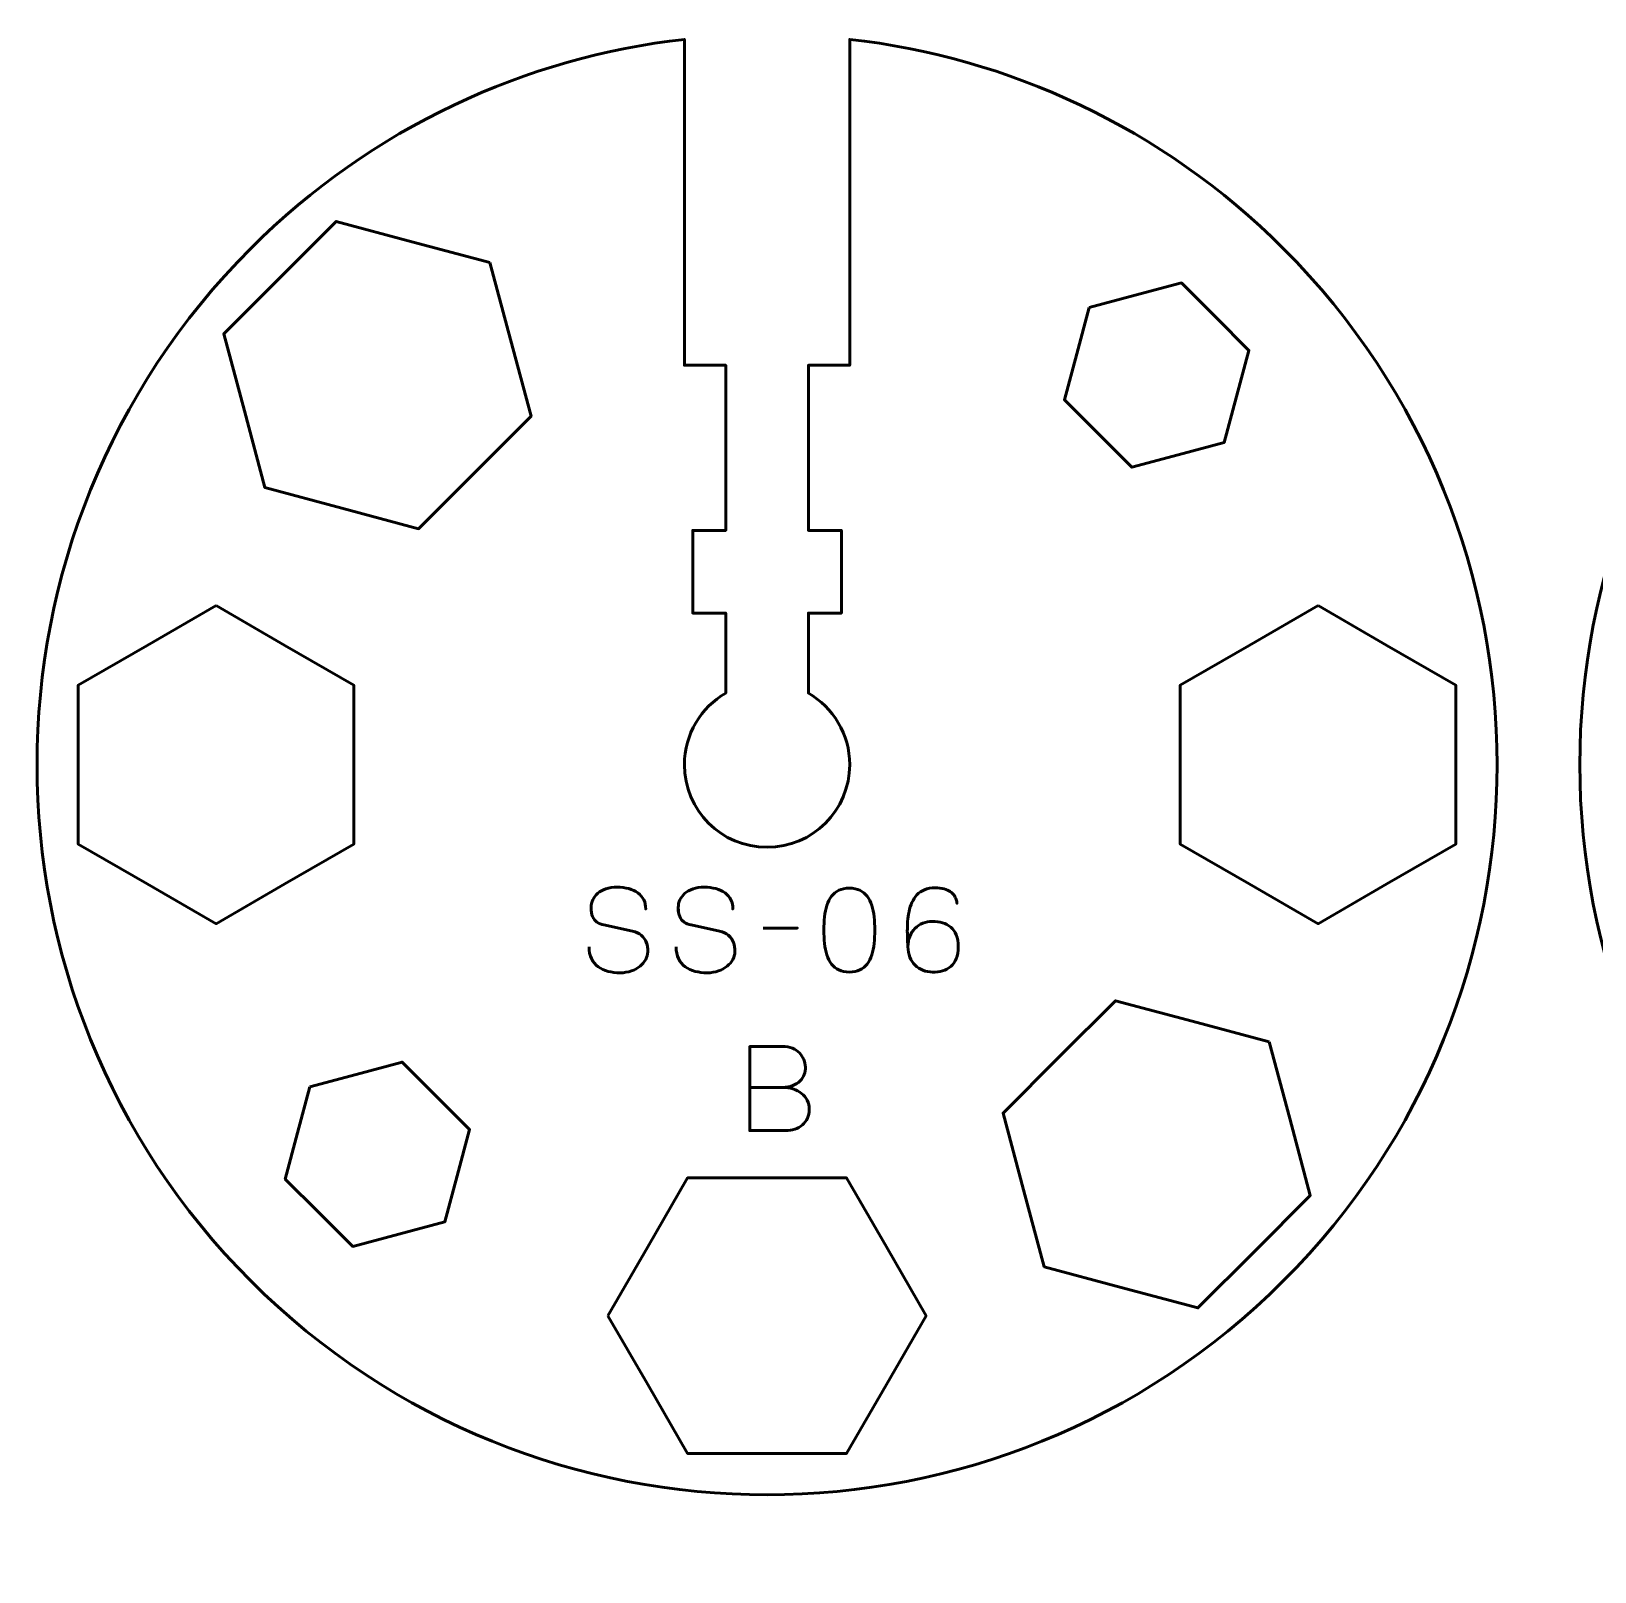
# Model space of a CAD drawing. Header units: centimetres. Extents: x -21 to 0, y -29.7 to 0.
# Drawn here: x -11.47 to -5.8, y -22.98 to -17.39 of the extents above; entities that cross this region are included whole.
import ezdxf

# ---------------------------------------------------------------- set-up
doc = ezdxf.new("R2010")
doc.units = ezdxf.units.CM
doc.header["$MEASUREMENT"] = 0
doc.layers.add('Layer 1', color=7, linetype='Continuous')

msp = doc.modelspace()

# ---------------------------------------------------------------- linework, layer by layer
at = {"layer": 'Layer 1', "color": 1, "lineweight": 53}
msp.add_open_spline([(-21.00003, -29.19995), (-21.00003, -29.19995), (-21.00003, -2.29992), (-21.00003, -2.29992), (-21.00003, -2.29992), (-21.00003, -2.21709), (-20.93286, -2.14992), (-20.85003, -2.14992), (-20.85003, -2.14992), (-20.7672, -2.14992), (-20.70003, -2.08275), (-20.70003, -1.99992), (-20.70003, -1.99992), (-20.70003, -1.91709), (-20.7672, -1.84992), (-20.85003, -1.84992), (-20.85003, -1.84992), (-20.93286, -1.84992), (-21.00003, -1.78275), (-21.00003, -1.69992), (-21.00003, -1.69992), (-21.00003, -1.61709), (-20.93286, -1.54992), (-20.85003, -1.54992), (-20.85003, -1.54992), (-20.7672, -1.54992), (-20.70003, -1.48275), (-20.70003, -1.39992), (-20.70003, -1.39992), (-20.70003, -1.31709), (-20.7672, -1.24992), (-20.85003, -1.24992), (-20.85003, -1.24992), (-20.93286, -1.24992), (-21.00003, -1.18275), (-21.00003, -1.09992), (-21.00003, -1.09992), (-21.00003, -1.09992), (-21.00003, -0.49992), (-21.00003, -0.49992), (-21.00003, -0.49992), (-21.00003, -0.22295), (-20.77694, 0.00004), (-20.49994, 0.00004), (-20.49994, 0.00004), (-20.49994, 0.00004), (-0.50008, 0.00004), (-0.50008, 0.00004), (-0.50008, 0.00004), (-0.22294, 0.00004), (0.00002, -0.22295), (0.00002, -0.49992), (0.00002, -0.49992), (0.00002, -0.49992), (0.00002, -29.19995), (0.00002, -29.19995), (0.00002, -29.19995), (0.00002, -29.47695), (-0.22294, -29.70004), (-0.50008, -29.70004), (-0.50008, -29.70004), (-0.50008, -29.70004), (-20.49994, -29.70004), (-20.49994, -29.70004), (-20.49994, -29.70004), (-20.77694, -29.70004), (-21.00003, -29.47695), (-21.00003, -29.19995)], degree=3, knots=[0, 0, 0, 0, 0.0588235, 0.0588235, 0.0588235, 0.0588235, 0.1176471, 0.1176471, 0.1176471, 0.1176471, 0.1764706, 0.1764706, 0.1764706, 0.1764706, 0.2352941, 0.2352941, 0.2352941, 0.2352941, 0.2941176, 0.2941176, 0.2941176, 0.2941176, 0.3529412, 0.3529412, 0.3529412, 0.3529412, 0.4117647, 0.4117647, 0.4117647, 0.4117647, 0.4705882, 0.4705882, 0.4705882, 0.4705882, 0.5294118, 0.5294118, 0.5294118, 0.5294118, 0.5882353, 0.5882353, 0.5882353, 0.5882353, 0.6470588, 0.6470588, 0.6470588, 0.6470588, 0.7058824, 0.7058824, 0.7058824, 0.7058824, 0.7647059, 0.7647059, 0.7647059, 0.7647059, 0.8235294, 0.8235294, 0.8235294, 0.8235294, 0.8823529, 0.8823529, 0.8823529, 0.8823529, 0.9411765, 0.9411765, 0.9411765, 0.9411765, 1, 1, 1, 1], dxfattribs=at)
at = {"layer": 'Layer 1', "color": 3, "lineweight": 53}
for points in [[(-10.6738, -18.17608), (-10.23287, -17.73515), (-9.67507, -17.48229), (-9.1, -17.41718), (-9.1, -17.41718), (-9.1, -17.41718), (-9.1, -18.59992), (-9.1, -18.59992), (-9.1, -18.59992), (-9.1, -18.59992), (-8.94999, -18.59992), (-8.94999, -18.59992), (-8.94999, -18.59992), (-8.94999, -18.59992), (-8.94999, -19.19986), (-8.94999, -19.19986), (-8.94999, -19.19986), (-8.94999, -19.19986), (-9.07, -19.19986), (-9.07, -19.19986), (-9.07, -19.19986), (-9.07, -19.19986), (-9.07, -19.49986), (-9.07, -19.49986), (-9.07, -19.49986), (-9.07, -19.49986), (-8.94999, -19.49986), (-8.94999, -19.49986), (-8.94999, -19.49986), (-8.94999, -19.49986), (-8.94999, -19.79001), (-8.94999, -19.79001), (-8.94999, -19.79001), (-9.03965, -19.84189), (-9.09999, -19.93884), (-9.09999, -20.04986), (-9.09999, -20.04986), (-9.09999, -20.21552), (-8.96565, -20.34986), (-8.79999, -20.34986), (-8.79999, -20.34986), (-8.63433, -20.34986), (-8.49999, -20.21552), (-8.49999, -20.04986), (-8.49999, -20.04986), (-8.49999, -19.93884), (-8.56033, -19.84189), (-8.64999, -19.79001), (-8.64999, -19.79001), (-8.64999, -19.79001), (-8.64999, -19.49986), (-8.64999, -19.49986), (-8.64999, -19.49986), (-8.64999, -19.49986), (-8.53, -19.49986), (-8.53, -19.49986), (-8.53, -19.49986), (-8.53, -19.49986), (-8.53, -19.19986), (-8.53, -19.19986), (-8.53, -19.19986), (-8.53, -19.19986), (-8.64999, -19.19986), (-8.64999, -19.19986), (-8.64999, -19.19986), (-8.64999, -19.19986), (-8.64999, -18.59992), (-8.64999, -18.59992), (-8.64999, -18.59992), (-8.64999, -18.59992), (-8.5, -18.59992), (-8.5, -18.59992), (-8.5, -18.59992), (-8.5, -18.59992), (-8.5, -17.41716), (-8.5, -17.41716), (-8.5, -17.41716), (-7.92492, -17.48224), (-7.3671, -17.73515), (-6.92614, -18.17611), (-6.92614, -18.17611), (-5.89144, -19.21081), (-5.89144, -20.88905), (-6.92614, -21.92375), (-6.92614, -21.92375), (-7.96087, -22.95848), (-9.6391, -22.95848), (-10.6738, -21.92378), (-10.6738, -21.92378), (-11.70853, -20.88905), (-11.70853, -19.21081), (-10.6738, -18.17608)], [(-5.0738, -18.17608), (-4.63287, -17.73515), (-4.07507, -17.48229), (-3.5, -17.41718), (-3.5, -17.41718), (-3.5, -17.41718), (-3.5, -18.59992), (-3.5, -18.59992), (-3.5, -18.59992), (-3.5, -18.59992), (-3.34999, -18.59992), (-3.34999, -18.59992), (-3.34999, -18.59992), (-3.34999, -18.59992), (-3.34999, -19.19986), (-3.34999, -19.19986), (-3.34999, -19.19986), (-3.34999, -19.19986), (-3.47, -19.19986), (-3.47, -19.19986), (-3.47, -19.19986), (-3.47, -19.19986), (-3.47, -19.49986), (-3.47, -19.49986), (-3.47, -19.49986), (-3.47, -19.49986), (-3.34999, -19.49986), (-3.34999, -19.49986), (-3.34999, -19.49986), (-3.34999, -19.49986), (-3.34999, -19.79001), (-3.34999, -19.79001), (-3.34999, -19.79001), (-3.43965, -19.84189), (-3.49999, -19.93884), (-3.49999, -20.04986), (-3.49999, -20.04986), (-3.49999, -20.21552), (-3.36565, -20.34986), (-3.19999, -20.34986), (-3.19999, -20.34986), (-3.03433, -20.34986), (-2.89999, -20.21552), (-2.89999, -20.04986), (-2.89999, -20.04986), (-2.89999, -19.93884), (-2.96033, -19.84189), (-3.04999, -19.79001), (-3.04999, -19.79001), (-3.04999, -19.79001), (-3.04999, -19.49986), (-3.04999, -19.49986), (-3.04999, -19.49986), (-3.04999, -19.49986), (-2.93, -19.49986), (-2.93, -19.49986), (-2.93, -19.49986), (-2.93, -19.49986), (-2.93, -19.19986), (-2.93, -19.19986), (-2.93, -19.19986), (-2.93, -19.19986), (-3.04999, -19.19986), (-3.04999, -19.19986), (-3.04999, -19.19986), (-3.04999, -19.19986), (-3.04999, -18.59992), (-3.04999, -18.59992), (-3.04999, -18.59992), (-3.04999, -18.59992), (-2.9, -18.59992), (-2.9, -18.59992), (-2.9, -18.59992), (-2.9, -18.59992), (-2.9, -17.41716), (-2.9, -17.41716), (-2.9, -17.41716), (-2.32492, -17.48224), (-1.7671, -17.73515), (-1.32614, -18.17611), (-1.32614, -18.17611), (-0.29144, -19.21081), (-0.29144, -20.88905), (-1.32614, -21.92375), (-1.32614, -21.92375), (-2.36087, -22.95848), (-4.0391, -22.95848), (-5.0738, -21.92378), (-5.0738, -21.92378), (-6.10853, -20.88905), (-6.10853, -19.21081), (-5.0738, -18.17608)]]:
    msp.add_open_spline(points, degree=3, knots=[0, 0, 0, 0, 0.0434783, 0.0434783, 0.0434783, 0.0434783, 0.0869565, 0.0869565, 0.0869565, 0.0869565, 0.1304348, 0.1304348, 0.1304348, 0.1304348, 0.173913, 0.173913, 0.173913, 0.173913, 0.2173913, 0.2173913, 0.2173913, 0.2173913, 0.2608696, 0.2608696, 0.2608696, 0.2608696, 0.3043478, 0.3043478, 0.3043478, 0.3043478, 0.3478261, 0.3478261, 0.3478261, 0.3478261, 0.3913043, 0.3913043, 0.3913043, 0.3913043, 0.4347826, 0.4347826, 0.4347826, 0.4347826, 0.4782609, 0.4782609, 0.4782609, 0.4782609, 0.5217391, 0.5217391, 0.5217391, 0.5217391, 0.5652174, 0.5652174, 0.5652174, 0.5652174, 0.6086957, 0.6086957, 0.6086957, 0.6086957, 0.6521739, 0.6521739, 0.6521739, 0.6521739, 0.6956522, 0.6956522, 0.6956522, 0.6956522, 0.7391304, 0.7391304, 0.7391304, 0.7391304, 0.7826087, 0.7826087, 0.7826087, 0.7826087, 0.826087, 0.826087, 0.826087, 0.826087, 0.8695652, 0.8695652, 0.8695652, 0.8695652, 0.9130435, 0.9130435, 0.9130435, 0.9130435, 0.9565217, 0.9565217, 0.9565217, 0.9565217, 1, 1, 1, 1], dxfattribs=at)
at = {"layer": 'Layer 1', "lineweight": 53}
for points in [[(-9.80596, -18.22746), (-9.80596, -18.22746), (-9.73125, -18.5063), (-9.73125, -18.5063), (-9.73125, -18.5063), (-9.73125, -18.5063), (-9.65653, -18.78514), (-9.65653, -18.78514), (-9.65653, -18.78514), (-9.65653, -18.78514), (-9.86066, -18.98926), (-9.86066, -18.98926), (-9.86066, -18.98926), (-9.86066, -18.98926), (-10.06478, -19.19339), (-10.06478, -19.19339), (-10.06478, -19.19339), (-10.06478, -19.19339), (-10.34362, -19.11867), (-10.34362, -19.11867), (-10.34362, -19.11867), (-10.34362, -19.11867), (-10.62246, -19.04396), (-10.62246, -19.04396), (-10.62246, -19.04396), (-10.62246, -19.04396), (-10.69717, -18.76512), (-10.69717, -18.76512), (-10.69717, -18.76512), (-10.69717, -18.76512), (-10.77189, -18.48628), (-10.77189, -18.48628), (-10.77189, -18.48628), (-10.77189, -18.48628), (-10.56776, -18.28216), (-10.56776, -18.28216), (-10.56776, -18.28216), (-10.56776, -18.28216), (-10.36364, -18.07803), (-10.36364, -18.07803), (-10.36364, -18.07803), (-10.36364, -18.07803), (-10.0848, -18.15275), (-10.0848, -18.15275), (-10.0848, -18.15275), (-10.0848, -18.15275), (-9.80596, -18.22746), (-9.80596, -18.22746)], [(-7.63073, -18.39077), (-7.63073, -18.39077), (-7.46343, -18.34594), (-7.46343, -18.34594), (-7.46343, -18.34594), (-7.46343, -18.34594), (-7.29613, -18.30111), (-7.29613, -18.30111), (-7.29613, -18.30111), (-7.29613, -18.30111), (-7.17365, -18.42358), (-7.17365, -18.42358), (-7.17365, -18.42358), (-7.17365, -18.42358), (-7.05118, -18.54606), (-7.05118, -18.54606), (-7.05118, -18.54606), (-7.05118, -18.54606), (-7.09601, -18.71336), (-7.09601, -18.71336), (-7.09601, -18.71336), (-7.09601, -18.71336), (-7.14084, -18.88066), (-7.14084, -18.88066), (-7.14084, -18.88066), (-7.14084, -18.88066), (-7.30814, -18.92549), (-7.30814, -18.92549), (-7.30814, -18.92549), (-7.30814, -18.92549), (-7.47544, -18.97032), (-7.47544, -18.97032), (-7.47544, -18.97032), (-7.47544, -18.97032), (-7.59792, -18.84785), (-7.59792, -18.84785), (-7.59792, -18.84785), (-7.59792, -18.84785), (-7.72039, -18.72537), (-7.72039, -18.72537), (-7.72039, -18.72537), (-7.72039, -18.72537), (-7.67556, -18.55807), (-7.67556, -18.55807), (-7.67556, -18.55807), (-7.67556, -18.55807), (-7.63073, -18.39077), (-7.63073, -18.39077)], [(-10.8, -19.47257), (-10.8, -19.47257), (-10.55, -19.61691), (-10.55, -19.61691), (-10.55, -19.61691), (-10.55, -19.61691), (-10.3, -19.76125), (-10.3, -19.76125), (-10.3, -19.76125), (-10.3, -19.76125), (-10.3, -20.04992), (-10.3, -20.04992), (-10.3, -20.04992), (-10.3, -20.04992), (-10.3, -20.3386), (-10.3, -20.3386), (-10.3, -20.3386), (-10.3, -20.3386), (-10.55, -20.48294), (-10.55, -20.48294), (-10.55, -20.48294), (-10.55, -20.48294), (-10.8, -20.62727), (-10.8, -20.62727), (-10.8, -20.62727), (-10.8, -20.62727), (-11.04999, -20.48294), (-11.04999, -20.48294), (-11.04999, -20.48294), (-11.04999, -20.48294), (-11.3, -20.3386), (-11.3, -20.3386), (-11.3, -20.3386), (-11.3, -20.3386), (-11.3, -20.04992), (-11.3, -20.04992), (-11.3, -20.04992), (-11.3, -20.04992), (-11.3, -19.76125), (-11.3, -19.76125), (-11.3, -19.76125), (-11.3, -19.76125), (-11.04999, -19.61691), (-11.04999, -19.61691), (-11.04999, -19.61691), (-11.04999, -19.61691), (-10.8, -19.47257), (-10.8, -19.47257)], [(-6.8, -19.47257), (-6.8, -19.47257), (-6.55, -19.61691), (-6.55, -19.61691), (-6.55, -19.61691), (-6.55, -19.61691), (-6.3, -19.76125), (-6.3, -19.76125), (-6.3, -19.76125), (-6.3, -19.76125), (-6.3, -20.04992), (-6.3, -20.04992), (-6.3, -20.04992), (-6.3, -20.04992), (-6.3, -20.3386), (-6.3, -20.3386), (-6.3, -20.3386), (-6.3, -20.3386), (-6.55, -20.48294), (-6.55, -20.48294), (-6.55, -20.48294), (-6.55, -20.48294), (-6.8, -20.62727), (-6.8, -20.62727), (-6.8, -20.62727), (-6.8, -20.62727), (-7.04999, -20.48294), (-7.04999, -20.48294), (-7.04999, -20.48294), (-7.04999, -20.48294), (-7.3, -20.3386), (-7.3, -20.3386), (-7.3, -20.3386), (-7.3, -20.3386), (-7.3, -20.04992), (-7.3, -20.04992), (-7.3, -20.04992), (-7.3, -20.04992), (-7.3, -19.76125), (-7.3, -19.76125), (-7.3, -19.76125), (-7.3, -19.76125), (-7.04999, -19.61691), (-7.04999, -19.61691), (-7.04999, -19.61691), (-7.04999, -19.61691), (-6.8, -19.47257), (-6.8, -19.47257)], [(-6.97753, -21.05589), (-6.97753, -21.05589), (-6.90282, -21.33473), (-6.90282, -21.33473), (-6.90282, -21.33473), (-6.90282, -21.33473), (-6.8281, -21.61357), (-6.8281, -21.61357), (-6.8281, -21.61357), (-6.8281, -21.61357), (-7.03223, -21.81769), (-7.03223, -21.81769), (-7.03223, -21.81769), (-7.03223, -21.81769), (-7.23635, -22.02182), (-7.23635, -22.02182), (-7.23635, -22.02182), (-7.23635, -22.02182), (-7.51519, -21.9471), (-7.51519, -21.9471), (-7.51519, -21.9471), (-7.51519, -21.9471), (-7.79403, -21.87239), (-7.79403, -21.87239), (-7.79403, -21.87239), (-7.79403, -21.87239), (-7.86874, -21.59355), (-7.86874, -21.59355), (-7.86874, -21.59355), (-7.86874, -21.59355), (-7.94346, -21.31471), (-7.94346, -21.31471), (-7.94346, -21.31471), (-7.94346, -21.31471), (-7.73934, -21.11058), (-7.73934, -21.11058), (-7.73934, -21.11058), (-7.73934, -21.11058), (-7.53521, -20.90646), (-7.53521, -20.90646), (-7.53521, -20.90646), (-7.53521, -20.90646), (-7.25637, -20.98118), (-7.25637, -20.98118), (-7.25637, -20.98118), (-7.25637, -20.98118), (-6.97753, -21.05589), (-6.97753, -21.05589)], [(-10.45915, -21.21918), (-10.45915, -21.21918), (-10.29185, -21.17435), (-10.29185, -21.17435), (-10.29185, -21.17435), (-10.29185, -21.17435), (-10.12455, -21.12952), (-10.12455, -21.12952), (-10.12455, -21.12952), (-10.12455, -21.12952), (-10.00207, -21.25199), (-10.00207, -21.25199), (-10.00207, -21.25199), (-10.00207, -21.25199), (-9.8796, -21.37447), (-9.8796, -21.37447), (-9.8796, -21.37447), (-9.8796, -21.37447), (-9.92443, -21.54177), (-9.92443, -21.54177), (-9.92443, -21.54177), (-9.92443, -21.54177), (-9.96926, -21.70907), (-9.96926, -21.70907), (-9.96926, -21.70907), (-9.96926, -21.70907), (-10.13656, -21.7539), (-10.13656, -21.7539), (-10.13656, -21.7539), (-10.13656, -21.7539), (-10.30386, -21.79873), (-10.30386, -21.79873), (-10.30386, -21.79873), (-10.30386, -21.79873), (-10.42634, -21.67626), (-10.42634, -21.67626), (-10.42634, -21.67626), (-10.42634, -21.67626), (-10.54881, -21.55378), (-10.54881, -21.55378), (-10.54881, -21.55378), (-10.54881, -21.55378), (-10.50398, -21.38648), (-10.50398, -21.38648), (-10.50398, -21.38648), (-10.50398, -21.38648), (-10.45915, -21.21918), (-10.45915, -21.21918)], [(-9.37735, -22.04992), (-9.37735, -22.04992), (-9.23301, -21.79993), (-9.23301, -21.79993), (-9.23301, -21.79993), (-9.23301, -21.79993), (-9.08867, -21.54992), (-9.08867, -21.54992), (-9.08867, -21.54992), (-9.08867, -21.54992), (-8.8, -21.54992), (-8.8, -21.54992), (-8.8, -21.54992), (-8.8, -21.54992), (-8.51132, -21.54992), (-8.51132, -21.54992), (-8.51132, -21.54992), (-8.51132, -21.54992), (-8.36698, -21.79993), (-8.36698, -21.79993), (-8.36698, -21.79993), (-8.36698, -21.79993), (-8.22265, -22.04992), (-8.22265, -22.04992), (-8.22265, -22.04992), (-8.22265, -22.04992), (-8.36698, -22.29992), (-8.36698, -22.29992), (-8.36698, -22.29992), (-8.36698, -22.29992), (-8.51132, -22.54992), (-8.51132, -22.54992), (-8.51132, -22.54992), (-8.51132, -22.54992), (-8.8, -22.54992), (-8.8, -22.54992), (-8.8, -22.54992), (-8.8, -22.54992), (-9.08867, -22.54992), (-9.08867, -22.54992), (-9.08867, -22.54992), (-9.08867, -22.54992), (-9.23301, -22.29992), (-9.23301, -22.29992), (-9.23301, -22.29992), (-9.23301, -22.29992), (-9.37735, -22.04992), (-9.37735, -22.04992)]]:
    msp.add_open_spline(points, degree=3, knots=[0, 0, 0, 0, 0.0833333, 0.0833333, 0.0833333, 0.0833333, 0.1666667, 0.1666667, 0.1666667, 0.1666667, 0.25, 0.25, 0.25, 0.25, 0.3333333, 0.3333333, 0.3333333, 0.3333333, 0.4166667, 0.4166667, 0.4166667, 0.4166667, 0.5, 0.5, 0.5, 0.5, 0.5833333, 0.5833333, 0.5833333, 0.5833333, 0.6666667, 0.6666667, 0.6666667, 0.6666667, 0.75, 0.75, 0.75, 0.75, 0.8333333, 0.8333333, 0.8333333, 0.8333333, 0.9166667, 0.9166667, 0.9166667, 0.9166667, 1, 1, 1, 1], dxfattribs=at)
at = {"layer": 'Layer 1', "color": 5, "lineweight": 53}
for points, knots in [([(-9.44624, -20.71048), (-9.4461, -20.72735), (-9.44314, -20.74181), (-9.43721, -20.75388), (-9.43721, -20.75388), (-9.43135, -20.76587), (-9.42317, -20.77568), (-9.41287, -20.7833), (-9.41287, -20.7833), (-9.4025, -20.79085), (-9.39057, -20.79642), (-9.3771, -20.80002), (-9.3771, -20.80002), (-9.36369, -20.80355), (-9.3493, -20.80531), (-9.33406, -20.80531), (-9.33406, -20.80531), (-9.31868, -20.80524), (-9.30485, -20.80298), (-9.2925, -20.79868), (-9.2925, -20.79868), (-9.28022, -20.79437), (-9.26971, -20.78859), (-9.26089, -20.78132), (-9.26089, -20.78132), (-9.25214, -20.77405), (-9.24537, -20.76594), (-9.24057, -20.75691), (-9.24057, -20.75691), (-9.23577, -20.74788), (-9.23323, -20.73864), (-9.23288, -20.72911), (-9.23288, -20.72911), (-9.23246, -20.71662), (-9.23429, -20.70519), (-9.23831, -20.69489), (-9.23831, -20.69489), (-9.24234, -20.68459), (-9.24855, -20.67598), (-9.25694, -20.66893), (-9.25694, -20.66893), (-9.26527, -20.66187), (-9.27578, -20.65693), (-9.28834, -20.65418), (-9.28834, -20.65418), (-9.28834, -20.65418), (-9.39205, -20.63174), (-9.39205, -20.63174), (-9.39205, -20.63174), (-9.40179, -20.6297), (-9.41019, -20.62624), (-9.4171, -20.62144), (-9.4171, -20.62144), (-9.42402, -20.61658), (-9.42938, -20.60987), (-9.43305, -20.60126), (-9.43305, -20.60126), (-9.43672, -20.59273), (-9.43862, -20.58186), (-9.43862, -20.56867), (-9.43862, -20.56867), (-9.43862, -20.55865), (-9.43657, -20.5492), (-9.43241, -20.54031), (-9.43241, -20.54031), (-9.42832, -20.53142), (-9.42225, -20.52358), (-9.41428, -20.51667), (-9.41428, -20.51667), (-9.40631, -20.50983), (-9.39643, -20.50446), (-9.38472, -20.50058), (-9.38472, -20.50058), (-9.37293, -20.49663), (-9.35946, -20.49466), (-9.34422, -20.49459), (-9.34422, -20.49459), (-9.32891, -20.49459), (-9.31487, -20.49635), (-9.30203, -20.49988), (-9.30203, -20.49988), (-9.28926, -20.50341), (-9.27818, -20.50849), (-9.26887, -20.51526), (-9.26887, -20.51526), (-9.25955, -20.52203), (-9.25236, -20.53036), (-9.24742, -20.54009), (-9.24742, -20.54009), (-9.24248, -20.5499), (-9.24015, -20.56112), (-9.2405, -20.57375), (-9.2405, -20.57375), (-9.24015, -20.56112), (-9.24248, -20.5499), (-9.24742, -20.54009), (-9.24742, -20.54009), (-9.25236, -20.53036), (-9.25955, -20.52203), (-9.26887, -20.51526), (-9.26887, -20.51526), (-9.27818, -20.50849), (-9.28926, -20.50341), (-9.30203, -20.49988), (-9.30203, -20.49988), (-9.31487, -20.49635), (-9.32891, -20.49459), (-9.34422, -20.49459), (-9.34422, -20.49459), (-9.35946, -20.49466), (-9.37293, -20.49663), (-9.38472, -20.50058), (-9.38472, -20.50058), (-9.39643, -20.50446), (-9.40631, -20.50983), (-9.41428, -20.51667), (-9.41428, -20.51667), (-9.42225, -20.52358), (-9.42832, -20.53142), (-9.43241, -20.54031), (-9.43241, -20.54031), (-9.43657, -20.5492), (-9.43862, -20.55865), (-9.43862, -20.56867), (-9.43862, -20.56867), (-9.43862, -20.58186), (-9.43679, -20.59273), (-9.43326, -20.60119), (-9.43326, -20.60119), (-9.42966, -20.60973), (-9.42437, -20.61636), (-9.41745, -20.62123), (-9.41745, -20.62123), (-9.41054, -20.62603), (-9.40207, -20.62956), (-9.39205, -20.63174), (-9.39205, -20.63174), (-9.39205, -20.63174), (-9.28834, -20.65418), (-9.28834, -20.65418), (-9.28834, -20.65418), (-9.2755, -20.65693), (-9.26491, -20.66187), (-9.25659, -20.66893), (-9.25659, -20.66893), (-9.24819, -20.67598), (-9.24205, -20.68459), (-9.2381, -20.69489), (-9.2381, -20.69489), (-9.23422, -20.70519), (-9.23246, -20.71662), (-9.23288, -20.72911), (-9.23288, -20.72911), (-9.23323, -20.73864), (-9.23577, -20.74788), (-9.24057, -20.75691), (-9.24057, -20.75691), (-9.24537, -20.76594), (-9.25214, -20.77405), (-9.26089, -20.78132), (-9.26089, -20.78132), (-9.26971, -20.78859), (-9.28022, -20.79437), (-9.2925, -20.79868), (-9.2925, -20.79868), (-9.30485, -20.80298), (-9.31868, -20.80524), (-9.33406, -20.80531), (-9.33406, -20.80531), (-9.3493, -20.80531), (-9.36369, -20.80355), (-9.3771, -20.80002), (-9.3771, -20.80002), (-9.39057, -20.79642), (-9.4025, -20.79085), (-9.41287, -20.7833), (-9.41287, -20.7833), (-9.42317, -20.77568), (-9.43135, -20.76587), (-9.43721, -20.75388), (-9.43721, -20.75388), (-9.44314, -20.74181), (-9.4461, -20.72735), (-9.44624, -20.71048)], [0, 0, 0, 0, 0.0217391, 0.0217391, 0.0217391, 0.0217391, 0.0434783, 0.0434783, 0.0434783, 0.0434783, 0.0652174, 0.0652174, 0.0652174, 0.0652174, 0.0869565, 0.0869565, 0.0869565, 0.0869565, 0.1086957, 0.1086957, 0.1086957, 0.1086957, 0.1304348, 0.1304348, 0.1304348, 0.1304348, 0.1521739, 0.1521739, 0.1521739, 0.1521739, 0.173913, 0.173913, 0.173913, 0.173913, 0.1956522, 0.1956522, 0.1956522, 0.1956522, 0.2173913, 0.2173913, 0.2173913, 0.2173913, 0.2391304, 0.2391304, 0.2391304, 0.2391304, 0.2608696, 0.2608696, 0.2608696, 0.2608696, 0.2826087, 0.2826087, 0.2826087, 0.2826087, 0.3043478, 0.3043478, 0.3043478, 0.3043478, 0.326087, 0.326087, 0.326087, 0.326087, 0.3478261, 0.3478261, 0.3478261, 0.3478261, 0.3695652, 0.3695652, 0.3695652, 0.3695652, 0.3913043, 0.3913043, 0.3913043, 0.3913043, 0.4130435, 0.4130435, 0.4130435, 0.4130435, 0.4347826, 0.4347826, 0.4347826, 0.4347826, 0.4565217, 0.4565217, 0.4565217, 0.4565217, 0.4782609, 0.4782609, 0.4782609, 0.4782609, 0.5, 0.5, 0.5, 0.5, 0.5217391, 0.5217391, 0.5217391, 0.5217391, 0.5434783, 0.5434783, 0.5434783, 0.5434783, 0.5652174, 0.5652174, 0.5652174, 0.5652174, 0.5869565, 0.5869565, 0.5869565, 0.5869565, 0.6086957, 0.6086957, 0.6086957, 0.6086957, 0.6304348, 0.6304348, 0.6304348, 0.6304348, 0.6521739, 0.6521739, 0.6521739, 0.6521739, 0.673913, 0.673913, 0.673913, 0.673913, 0.6956522, 0.6956522, 0.6956522, 0.6956522, 0.7173913, 0.7173913, 0.7173913, 0.7173913, 0.7391304, 0.7391304, 0.7391304, 0.7391304, 0.7608696, 0.7608696, 0.7608696, 0.7608696, 0.7826087, 0.7826087, 0.7826087, 0.7826087, 0.8043478, 0.8043478, 0.8043478, 0.8043478, 0.826087, 0.826087, 0.826087, 0.826087, 0.8478261, 0.8478261, 0.8478261, 0.8478261, 0.8695652, 0.8695652, 0.8695652, 0.8695652, 0.8913043, 0.8913043, 0.8913043, 0.8913043, 0.9130435, 0.9130435, 0.9130435, 0.9130435, 0.9347826, 0.9347826, 0.9347826, 0.9347826, 0.9565217, 0.9565217, 0.9565217, 0.9565217, 0.9782609, 0.9782609, 0.9782609, 0.9782609, 1, 1, 1, 1]), ([(-9.13001, -20.71048), (-9.12987, -20.72735), (-9.12691, -20.74181), (-9.12098, -20.75388), (-9.12098, -20.75388), (-9.11512, -20.76587), (-9.10694, -20.77568), (-9.09664, -20.7833), (-9.09664, -20.7833), (-9.08627, -20.79085), (-9.07434, -20.79642), (-9.06087, -20.80002), (-9.06087, -20.80002), (-9.04746, -20.80355), (-9.03307, -20.80531), (-9.01783, -20.80531), (-9.01783, -20.80531), (-9.00245, -20.80524), (-8.98862, -20.80298), (-8.97627, -20.79868), (-8.97627, -20.79868), (-8.96399, -20.79437), (-8.95348, -20.78859), (-8.94466, -20.78132), (-8.94466, -20.78132), (-8.93591, -20.77405), (-8.92914, -20.76594), (-8.92434, -20.75691), (-8.92434, -20.75691), (-8.91954, -20.74788), (-8.917, -20.73864), (-8.91665, -20.72911), (-8.91665, -20.72911), (-8.91623, -20.71662), (-8.91806, -20.70519), (-8.92208, -20.69489), (-8.92208, -20.69489), (-8.92611, -20.68459), (-8.93232, -20.67598), (-8.94071, -20.66893), (-8.94071, -20.66893), (-8.94904, -20.66187), (-8.95955, -20.65693), (-8.97211, -20.65418), (-8.97211, -20.65418), (-8.97211, -20.65418), (-9.07582, -20.63174), (-9.07582, -20.63174), (-9.07582, -20.63174), (-9.08556, -20.6297), (-9.09396, -20.62624), (-9.10087, -20.62144), (-9.10087, -20.62144), (-9.10779, -20.61658), (-9.11315, -20.60987), (-9.11682, -20.60126), (-9.11682, -20.60126), (-9.12049, -20.59273), (-9.12239, -20.58186), (-9.12239, -20.56867), (-9.12239, -20.56867), (-9.12239, -20.55865), (-9.12034, -20.5492), (-9.11618, -20.54031), (-9.11618, -20.54031), (-9.11209, -20.53142), (-9.10602, -20.52358), (-9.09805, -20.51667), (-9.09805, -20.51667), (-9.09008, -20.50983), (-9.0802, -20.50446), (-9.06849, -20.50058), (-9.06849, -20.50058), (-9.0567, -20.49663), (-9.04323, -20.49466), (-9.02799, -20.49459), (-9.02799, -20.49459), (-9.01268, -20.49459), (-8.99864, -20.49635), (-8.9858, -20.49988), (-8.9858, -20.49988), (-8.97303, -20.50341), (-8.96195, -20.50849), (-8.95264, -20.51526), (-8.95264, -20.51526), (-8.94332, -20.52203), (-8.93613, -20.53036), (-8.93119, -20.54009), (-8.93119, -20.54009), (-8.92625, -20.5499), (-8.92392, -20.56112), (-8.92427, -20.57375), (-8.92427, -20.57375), (-8.92392, -20.56112), (-8.92625, -20.5499), (-8.93119, -20.54009), (-8.93119, -20.54009), (-8.93613, -20.53036), (-8.94332, -20.52203), (-8.95264, -20.51526), (-8.95264, -20.51526), (-8.96195, -20.50849), (-8.97303, -20.50341), (-8.9858, -20.49988), (-8.9858, -20.49988), (-8.99864, -20.49635), (-9.01268, -20.49459), (-9.02799, -20.49459), (-9.02799, -20.49459), (-9.04323, -20.49466), (-9.0567, -20.49663), (-9.06849, -20.50058), (-9.06849, -20.50058), (-9.0802, -20.50446), (-9.09008, -20.50983), (-9.09805, -20.51667), (-9.09805, -20.51667), (-9.10602, -20.52358), (-9.11209, -20.53142), (-9.11618, -20.54031), (-9.11618, -20.54031), (-9.12034, -20.5492), (-9.12239, -20.55865), (-9.12239, -20.56867), (-9.12239, -20.56867), (-9.12239, -20.58186), (-9.12056, -20.59273), (-9.11703, -20.60119), (-9.11703, -20.60119), (-9.11343, -20.60973), (-9.10814, -20.61636), (-9.10122, -20.62123), (-9.10122, -20.62123), (-9.09431, -20.62603), (-9.08584, -20.62956), (-9.07582, -20.63174), (-9.07582, -20.63174), (-9.07582, -20.63174), (-8.97211, -20.65418), (-8.97211, -20.65418), (-8.97211, -20.65418), (-8.95927, -20.65693), (-8.94868, -20.66187), (-8.94036, -20.66893), (-8.94036, -20.66893), (-8.93196, -20.67598), (-8.92582, -20.68459), (-8.92187, -20.69489), (-8.92187, -20.69489), (-8.91799, -20.70519), (-8.91623, -20.71662), (-8.91665, -20.72911), (-8.91665, -20.72911), (-8.917, -20.73864), (-8.91954, -20.74788), (-8.92434, -20.75691), (-8.92434, -20.75691), (-8.92914, -20.76594), (-8.93591, -20.77405), (-8.94466, -20.78132), (-8.94466, -20.78132), (-8.95348, -20.78859), (-8.96399, -20.79437), (-8.97627, -20.79868), (-8.97627, -20.79868), (-8.98862, -20.80298), (-9.00245, -20.80524), (-9.01783, -20.80531), (-9.01783, -20.80531), (-9.03307, -20.80531), (-9.04746, -20.80355), (-9.06087, -20.80002), (-9.06087, -20.80002), (-9.07434, -20.79642), (-9.08627, -20.79085), (-9.09664, -20.7833), (-9.09664, -20.7833), (-9.10694, -20.77568), (-9.11512, -20.76587), (-9.12098, -20.75388), (-9.12098, -20.75388), (-9.12691, -20.74181), (-9.12987, -20.72735), (-9.13001, -20.71048)], [0, 0, 0, 0, 0.0217391, 0.0217391, 0.0217391, 0.0217391, 0.0434783, 0.0434783, 0.0434783, 0.0434783, 0.0652174, 0.0652174, 0.0652174, 0.0652174, 0.0869565, 0.0869565, 0.0869565, 0.0869565, 0.1086957, 0.1086957, 0.1086957, 0.1086957, 0.1304348, 0.1304348, 0.1304348, 0.1304348, 0.1521739, 0.1521739, 0.1521739, 0.1521739, 0.173913, 0.173913, 0.173913, 0.173913, 0.1956522, 0.1956522, 0.1956522, 0.1956522, 0.2173913, 0.2173913, 0.2173913, 0.2173913, 0.2391304, 0.2391304, 0.2391304, 0.2391304, 0.2608696, 0.2608696, 0.2608696, 0.2608696, 0.2826087, 0.2826087, 0.2826087, 0.2826087, 0.3043478, 0.3043478, 0.3043478, 0.3043478, 0.326087, 0.326087, 0.326087, 0.326087, 0.3478261, 0.3478261, 0.3478261, 0.3478261, 0.3695652, 0.3695652, 0.3695652, 0.3695652, 0.3913043, 0.3913043, 0.3913043, 0.3913043, 0.4130435, 0.4130435, 0.4130435, 0.4130435, 0.4347826, 0.4347826, 0.4347826, 0.4347826, 0.4565217, 0.4565217, 0.4565217, 0.4565217, 0.4782609, 0.4782609, 0.4782609, 0.4782609, 0.5, 0.5, 0.5, 0.5, 0.5217391, 0.5217391, 0.5217391, 0.5217391, 0.5434783, 0.5434783, 0.5434783, 0.5434783, 0.5652174, 0.5652174, 0.5652174, 0.5652174, 0.5869565, 0.5869565, 0.5869565, 0.5869565, 0.6086957, 0.6086957, 0.6086957, 0.6086957, 0.6304348, 0.6304348, 0.6304348, 0.6304348, 0.6521739, 0.6521739, 0.6521739, 0.6521739, 0.673913, 0.673913, 0.673913, 0.673913, 0.6956522, 0.6956522, 0.6956522, 0.6956522, 0.7173913, 0.7173913, 0.7173913, 0.7173913, 0.7391304, 0.7391304, 0.7391304, 0.7391304, 0.7608696, 0.7608696, 0.7608696, 0.7608696, 0.7826087, 0.7826087, 0.7826087, 0.7826087, 0.8043478, 0.8043478, 0.8043478, 0.8043478, 0.826087, 0.826087, 0.826087, 0.826087, 0.8478261, 0.8478261, 0.8478261, 0.8478261, 0.8695652, 0.8695652, 0.8695652, 0.8695652, 0.8913043, 0.8913043, 0.8913043, 0.8913043, 0.9130435, 0.9130435, 0.9130435, 0.9130435, 0.9347826, 0.9347826, 0.9347826, 0.9347826, 0.9565217, 0.9565217, 0.9565217, 0.9565217, 0.9782609, 0.9782609, 0.9782609, 0.9782609, 1, 1, 1, 1]), ([(-8.50136, -20.80277), (-8.48655, -20.8027), (-8.47378, -20.80009), (-8.46312, -20.79501), (-8.46312, -20.79501), (-8.45254, -20.78993), (-8.44372, -20.78266), (-8.43667, -20.77342), (-8.43667, -20.77342), (-8.42968, -20.76411), (-8.42418, -20.7531), (-8.42009, -20.7404), (-8.42009, -20.7404), (-8.41606, -20.7277), (-8.41317, -20.7138), (-8.41155, -20.69856), (-8.41155, -20.69856), (-8.40985, -20.68332), (-8.40901, -20.6673), (-8.40908, -20.65037), (-8.40908, -20.65037), (-8.40901, -20.63351), (-8.40985, -20.61749), (-8.41155, -20.60232), (-8.41155, -20.60232), (-8.41317, -20.58715), (-8.41606, -20.57318), (-8.42009, -20.56048), (-8.42009, -20.56048), (-8.42418, -20.54785), (-8.42968, -20.53685), (-8.43667, -20.52746), (-8.43667, -20.52746), (-8.44372, -20.51815), (-8.45254, -20.51088), (-8.46312, -20.5058), (-8.46312, -20.5058), (-8.47378, -20.50065), (-8.48655, -20.49804), (-8.50136, -20.49797), (-8.50136, -20.49797), (-8.51618, -20.49804), (-8.52895, -20.50065), (-8.53961, -20.5058), (-8.53961, -20.5058), (-8.55019, -20.51088), (-8.55901, -20.51815), (-8.56606, -20.52746), (-8.56606, -20.52746), (-8.57305, -20.53685), (-8.57855, -20.54785), (-8.58264, -20.56048), (-8.58264, -20.56048), (-8.58667, -20.57318), (-8.58956, -20.58715), (-8.59118, -20.60232), (-8.59118, -20.60232), (-8.59287, -20.61749), (-8.59372, -20.63351), (-8.59365, -20.65037), (-8.59365, -20.65037), (-8.59372, -20.6673), (-8.59287, -20.68332), (-8.59118, -20.69856), (-8.59118, -20.69856), (-8.58956, -20.7138), (-8.58667, -20.7277), (-8.58264, -20.7404), (-8.58264, -20.7404), (-8.57855, -20.7531), (-8.57305, -20.76411), (-8.56606, -20.77342), (-8.56606, -20.77342), (-8.55901, -20.78266), (-8.55019, -20.78993), (-8.53961, -20.79501), (-8.53961, -20.79501), (-8.52895, -20.80009), (-8.51618, -20.8027), (-8.50136, -20.80277)], [0, 0, 0, 0, 0.05, 0.05, 0.05, 0.05, 0.1, 0.1, 0.1, 0.1, 0.15, 0.15, 0.15, 0.15, 0.2, 0.2, 0.2, 0.2, 0.25, 0.25, 0.25, 0.25, 0.3, 0.3, 0.3, 0.3, 0.35, 0.35, 0.35, 0.35, 0.4, 0.4, 0.4, 0.4, 0.45, 0.45, 0.45, 0.45, 0.5, 0.5, 0.5, 0.5, 0.55, 0.55, 0.55, 0.55, 0.6, 0.6, 0.6, 0.6, 0.65, 0.65, 0.65, 0.65, 0.7, 0.7, 0.7, 0.7, 0.75, 0.75, 0.75, 0.75, 0.8, 0.8, 0.8, 0.8, 0.85, 0.85, 0.85, 0.85, 0.9, 0.9, 0.9, 0.9, 0.95, 0.95, 0.95, 0.95, 1, 1, 1, 1]), ([(-8.50136, -20.80277), (-8.48655, -20.8027), (-8.47378, -20.80009), (-8.46312, -20.79501), (-8.46312, -20.79501), (-8.45254, -20.78993), (-8.44372, -20.78266), (-8.43667, -20.77342), (-8.43667, -20.77342), (-8.42968, -20.76411), (-8.42418, -20.7531), (-8.42009, -20.7404), (-8.42009, -20.7404), (-8.41606, -20.7277), (-8.41317, -20.7138), (-8.41155, -20.69856), (-8.41155, -20.69856), (-8.40985, -20.68332), (-8.40901, -20.6673), (-8.40908, -20.65037), (-8.40908, -20.65037), (-8.40901, -20.63351), (-8.40985, -20.61749), (-8.41155, -20.60232), (-8.41155, -20.60232), (-8.41317, -20.58715), (-8.41606, -20.57318), (-8.42009, -20.56048), (-8.42009, -20.56048), (-8.42418, -20.54785), (-8.42968, -20.53685), (-8.43667, -20.52746), (-8.43667, -20.52746), (-8.44372, -20.51815), (-8.45254, -20.51088), (-8.46312, -20.5058), (-8.46312, -20.5058), (-8.47378, -20.50065), (-8.48655, -20.49804), (-8.50136, -20.49797), (-8.50136, -20.49797), (-8.51618, -20.49804), (-8.52895, -20.50065), (-8.53961, -20.5058), (-8.53961, -20.5058), (-8.55019, -20.51088), (-8.55901, -20.51815), (-8.56606, -20.52746), (-8.56606, -20.52746), (-8.57305, -20.53685), (-8.57855, -20.54785), (-8.58264, -20.56048), (-8.58264, -20.56048), (-8.58667, -20.57318), (-8.58956, -20.58715), (-8.59118, -20.60232), (-8.59118, -20.60232), (-8.59287, -20.61749), (-8.59372, -20.63351), (-8.59365, -20.65037), (-8.59365, -20.65037), (-8.59372, -20.6673), (-8.59287, -20.68332), (-8.59118, -20.69856), (-8.59118, -20.69856), (-8.58956, -20.7138), (-8.58667, -20.7277), (-8.58264, -20.7404), (-8.58264, -20.7404), (-8.57855, -20.7531), (-8.57305, -20.76411), (-8.56606, -20.77342), (-8.56606, -20.77342), (-8.55901, -20.78266), (-8.55019, -20.78993), (-8.53961, -20.79501), (-8.53961, -20.79501), (-8.52895, -20.80009), (-8.51618, -20.8027), (-8.50136, -20.80277)], [0, 0, 0, 0, 0.05, 0.05, 0.05, 0.05, 0.1, 0.1, 0.1, 0.1, 0.15, 0.15, 0.15, 0.15, 0.2, 0.2, 0.2, 0.2, 0.25, 0.25, 0.25, 0.25, 0.3, 0.3, 0.3, 0.3, 0.35, 0.35, 0.35, 0.35, 0.4, 0.4, 0.4, 0.4, 0.45, 0.45, 0.45, 0.45, 0.5, 0.5, 0.5, 0.5, 0.55, 0.55, 0.55, 0.55, 0.6, 0.6, 0.6, 0.6, 0.65, 0.65, 0.65, 0.65, 0.7, 0.7, 0.7, 0.7, 0.75, 0.75, 0.75, 0.75, 0.8, 0.8, 0.8, 0.8, 0.85, 0.85, 0.85, 0.85, 0.9, 0.9, 0.9, 0.9, 0.95, 0.95, 0.95, 0.95, 1, 1, 1, 1]), ([(-8.28885, -20.71091), (-8.28878, -20.69708), (-8.28653, -20.68459), (-8.28201, -20.6733), (-8.28201, -20.6733), (-8.27757, -20.66208), (-8.27129, -20.65242), (-8.26317, -20.6443), (-8.26317, -20.6443), (-8.25513, -20.63626), (-8.2456, -20.63005), (-8.23474, -20.62568), (-8.23474, -20.62568), (-8.22387, -20.6213), (-8.21195, -20.61912), (-8.19911, -20.61904), (-8.19911, -20.61904), (-8.1862, -20.61897), (-8.17413, -20.6206), (-8.16291, -20.62384), (-8.16291, -20.62384), (-8.15169, -20.62702), (-8.14189, -20.63224), (-8.13335, -20.63944), (-8.13335, -20.63944), (-8.12481, -20.64656), (-8.11811, -20.65602), (-8.11331, -20.6678), (-8.11331, -20.6678), (-8.10852, -20.67958), (-8.10605, -20.6939), (-8.10598, -20.71091), (-8.10598, -20.71091), (-8.10605, -20.72791), (-8.10852, -20.74223), (-8.11331, -20.75402), (-8.11331, -20.75402), (-8.11811, -20.7658), (-8.12481, -20.77525), (-8.13335, -20.78238), (-8.13335, -20.78238), (-8.14189, -20.78958), (-8.15169, -20.7948), (-8.16291, -20.79797), (-8.16291, -20.79797), (-8.17413, -20.80122), (-8.1862, -20.80284), (-8.19911, -20.80277), (-8.19911, -20.80277), (-8.21195, -20.8027), (-8.22373, -20.80051), (-8.23453, -20.79614), (-8.23453, -20.79614), (-8.24525, -20.79176), (-8.25456, -20.78555), (-8.26254, -20.77744), (-8.26254, -20.77744), (-8.27051, -20.7694), (-8.27679, -20.75973), (-8.2813, -20.74844), (-8.2813, -20.74844), (-8.28589, -20.73722), (-8.28836, -20.72474), (-8.28885, -20.71091), (-8.28885, -20.71091), (-8.28914, -20.70392), (-8.28949, -20.6956), (-8.28998, -20.68593), (-8.28998, -20.68593), (-8.29048, -20.67619), (-8.29076, -20.66561), (-8.29083, -20.65425), (-8.29083, -20.65425), (-8.2909, -20.64282), (-8.29055, -20.63104), (-8.28963, -20.61897), (-8.28963, -20.61897), (-8.28878, -20.60684), (-8.28709, -20.59491), (-8.28462, -20.58313), (-8.28462, -20.58313), (-8.28215, -20.57142), (-8.27862, -20.56034), (-8.27397, -20.54997), (-8.27397, -20.54997), (-8.26931, -20.5396), (-8.26331, -20.53043), (-8.2559, -20.52245), (-8.2559, -20.52245), (-8.24843, -20.51448), (-8.23932, -20.5082), (-8.22853, -20.50362), (-8.22853, -20.50362), (-8.21773, -20.4991), (-8.20496, -20.49677), (-8.19022, -20.4967), (-8.19022, -20.4967), (-8.17738, -20.49677), (-8.16651, -20.49804), (-8.15748, -20.50051), (-8.15748, -20.50051), (-8.14845, -20.50298), (-8.14104, -20.5063), (-8.13511, -20.51039), (-8.13511, -20.51039), (-8.12926, -20.51455), (-8.1246, -20.51907), (-8.12122, -20.52408), (-8.12122, -20.52408), (-8.11783, -20.52902), (-8.11529, -20.53403), (-8.11374, -20.53904), (-8.11374, -20.53904), (-8.11211, -20.54404), (-8.11106, -20.5487), (-8.11063, -20.55301), (-8.11063, -20.55301), (-8.11106, -20.5487), (-8.11211, -20.54404), (-8.11374, -20.53904), (-8.11374, -20.53904), (-8.11529, -20.53403), (-8.11783, -20.52902), (-8.12122, -20.52408), (-8.12122, -20.52408), (-8.1246, -20.51907), (-8.12926, -20.51455), (-8.13511, -20.51039), (-8.13511, -20.51039), (-8.14104, -20.5063), (-8.14845, -20.50298), (-8.15748, -20.50051), (-8.15748, -20.50051), (-8.16651, -20.49804), (-8.17738, -20.49677), (-8.19022, -20.4967), (-8.19022, -20.4967), (-8.20496, -20.49677), (-8.21773, -20.4991), (-8.22853, -20.50362), (-8.22853, -20.50362), (-8.23932, -20.5082), (-8.24843, -20.51448), (-8.2559, -20.52245), (-8.2559, -20.52245), (-8.26331, -20.53043), (-8.26931, -20.5396), (-8.27397, -20.54997), (-8.27397, -20.54997), (-8.27862, -20.56034), (-8.28215, -20.57142), (-8.28462, -20.58313), (-8.28462, -20.58313), (-8.28709, -20.59491), (-8.28878, -20.60684), (-8.28963, -20.61897), (-8.28963, -20.61897), (-8.29055, -20.63104), (-8.2909, -20.64282), (-8.29083, -20.65425), (-8.29083, -20.65425), (-8.29076, -20.66561), (-8.29048, -20.67619), (-8.28998, -20.68593), (-8.28998, -20.68593), (-8.28949, -20.6956), (-8.28914, -20.70392), (-8.28885, -20.71091), (-8.28885, -20.71091), (-8.28836, -20.72474), (-8.28589, -20.73722), (-8.2813, -20.74844), (-8.2813, -20.74844), (-8.27679, -20.75973), (-8.27051, -20.7694), (-8.26254, -20.77744), (-8.26254, -20.77744), (-8.25456, -20.78555), (-8.24525, -20.79176), (-8.23453, -20.79614), (-8.23453, -20.79614), (-8.22373, -20.80051), (-8.21195, -20.8027), (-8.19911, -20.80277), (-8.19911, -20.80277), (-8.1862, -20.80284), (-8.17413, -20.80122), (-8.16291, -20.79797), (-8.16291, -20.79797), (-8.15169, -20.7948), (-8.14189, -20.78958), (-8.13335, -20.78238), (-8.13335, -20.78238), (-8.12481, -20.77525), (-8.11811, -20.7658), (-8.11331, -20.75402), (-8.11331, -20.75402), (-8.10852, -20.74223), (-8.10605, -20.72791), (-8.10598, -20.71091), (-8.10598, -20.71091), (-8.10605, -20.6939), (-8.10852, -20.67958), (-8.11331, -20.6678), (-8.11331, -20.6678), (-8.11811, -20.65602), (-8.12481, -20.64656), (-8.13335, -20.63944), (-8.13335, -20.63944), (-8.14189, -20.63224), (-8.15169, -20.62702), (-8.16291, -20.62384), (-8.16291, -20.62384), (-8.17413, -20.6206), (-8.1862, -20.61897), (-8.19911, -20.61904), (-8.19911, -20.61904), (-8.21195, -20.61912), (-8.22387, -20.6213), (-8.23474, -20.62568), (-8.23474, -20.62568), (-8.2456, -20.63005), (-8.25513, -20.63626), (-8.26317, -20.6443), (-8.26317, -20.6443), (-8.27129, -20.65242), (-8.27757, -20.66208), (-8.28201, -20.6733), (-8.28201, -20.6733), (-8.28653, -20.68459), (-8.28878, -20.69708), (-8.28885, -20.71091)], [0, 0, 0, 0, 0.0172414, 0.0172414, 0.0172414, 0.0172414, 0.0344828, 0.0344828, 0.0344828, 0.0344828, 0.0517241, 0.0517241, 0.0517241, 0.0517241, 0.0689655, 0.0689655, 0.0689655, 0.0689655, 0.0862069, 0.0862069, 0.0862069, 0.0862069, 0.1034483, 0.1034483, 0.1034483, 0.1034483, 0.1206897, 0.1206897, 0.1206897, 0.1206897, 0.137931, 0.137931, 0.137931, 0.137931, 0.1551724, 0.1551724, 0.1551724, 0.1551724, 0.1724138, 0.1724138, 0.1724138, 0.1724138, 0.1896552, 0.1896552, 0.1896552, 0.1896552, 0.2068966, 0.2068966, 0.2068966, 0.2068966, 0.2241379, 0.2241379, 0.2241379, 0.2241379, 0.2413793, 0.2413793, 0.2413793, 0.2413793, 0.2586207, 0.2586207, 0.2586207, 0.2586207, 0.2758621, 0.2758621, 0.2758621, 0.2758621, 0.2931034, 0.2931034, 0.2931034, 0.2931034, 0.3103448, 0.3103448, 0.3103448, 0.3103448, 0.3275862, 0.3275862, 0.3275862, 0.3275862, 0.3448276, 0.3448276, 0.3448276, 0.3448276, 0.362069, 0.362069, 0.362069, 0.362069, 0.3793103, 0.3793103, 0.3793103, 0.3793103, 0.3965517, 0.3965517, 0.3965517, 0.3965517, 0.4137931, 0.4137931, 0.4137931, 0.4137931, 0.4310345, 0.4310345, 0.4310345, 0.4310345, 0.4482759, 0.4482759, 0.4482759, 0.4482759, 0.4655172, 0.4655172, 0.4655172, 0.4655172, 0.4827586, 0.4827586, 0.4827586, 0.4827586, 0.5, 0.5, 0.5, 0.5, 0.5172414, 0.5172414, 0.5172414, 0.5172414, 0.5344828, 0.5344828, 0.5344828, 0.5344828, 0.5517241, 0.5517241, 0.5517241, 0.5517241, 0.5689655, 0.5689655, 0.5689655, 0.5689655, 0.5862069, 0.5862069, 0.5862069, 0.5862069, 0.6034483, 0.6034483, 0.6034483, 0.6034483, 0.6206897, 0.6206897, 0.6206897, 0.6206897, 0.637931, 0.637931, 0.637931, 0.637931, 0.6551724, 0.6551724, 0.6551724, 0.6551724, 0.6724138, 0.6724138, 0.6724138, 0.6724138, 0.6896552, 0.6896552, 0.6896552, 0.6896552, 0.7068966, 0.7068966, 0.7068966, 0.7068966, 0.7241379, 0.7241379, 0.7241379, 0.7241379, 0.7413793, 0.7413793, 0.7413793, 0.7413793, 0.7586207, 0.7586207, 0.7586207, 0.7586207, 0.7758621, 0.7758621, 0.7758621, 0.7758621, 0.7931034, 0.7931034, 0.7931034, 0.7931034, 0.8103448, 0.8103448, 0.8103448, 0.8103448, 0.8275862, 0.8275862, 0.8275862, 0.8275862, 0.8448276, 0.8448276, 0.8448276, 0.8448276, 0.862069, 0.862069, 0.862069, 0.862069, 0.8793103, 0.8793103, 0.8793103, 0.8793103, 0.8965517, 0.8965517, 0.8965517, 0.8965517, 0.9137931, 0.9137931, 0.9137931, 0.9137931, 0.9310345, 0.9310345, 0.9310345, 0.9310345, 0.9482759, 0.9482759, 0.9482759, 0.9482759, 0.9655172, 0.9655172, 0.9655172, 0.9655172, 0.9827586, 0.9827586, 0.9827586, 0.9827586, 1, 1, 1, 1]), ([(-8.81378, -20.64317), (-8.81378, -20.64317), (-8.69059, -20.64317), (-8.69059, -20.64317), (-8.69059, -20.64317), (-8.69059, -20.64317), (-8.81378, -20.64317), (-8.81378, -20.64317)], [0, 0, 0, 0, 0.5, 0.5, 0.5, 0.5, 1, 1, 1, 1]), ([(-8.86289, -21.22102), (-8.86289, -21.22102), (-8.74563, -21.22102), (-8.74563, -21.22102), (-8.74563, -21.22102), (-8.73039, -21.22095), (-8.71741, -21.21884), (-8.70647, -21.21467), (-8.70647, -21.21467), (-8.6956, -21.21058), (-8.68679, -21.20501), (-8.67994, -21.19802), (-8.67994, -21.19802), (-8.6731, -21.19104), (-8.66816, -21.18314), (-8.66505, -21.17439), (-8.66505, -21.17439), (-8.66202, -21.16571), (-8.66061, -21.15668), (-8.66096, -21.14737), (-8.66096, -21.14737), (-8.66139, -21.13805), (-8.66336, -21.12902), (-8.66689, -21.1202), (-8.66689, -21.1202), (-8.67035, -21.11138), (-8.67557, -21.10341), (-8.68241, -21.09628), (-8.68241, -21.09628), (-8.68925, -21.08916), (-8.69779, -21.08351), (-8.70816, -21.07935), (-8.70816, -21.07935), (-8.71854, -21.07512), (-8.73074, -21.07293), (-8.74478, -21.07286), (-8.74478, -21.07286), (-8.74478, -21.07286), (-8.86289, -21.07286), (-8.86289, -21.07286), (-8.86289, -21.07286), (-8.86289, -21.07286), (-8.86289, -21.37808), (-8.86289, -21.37808), (-8.86289, -21.37808), (-8.86289, -21.37808), (-8.73293, -21.37808), (-8.73293, -21.37808), (-8.73293, -21.37808), (-8.72079, -21.37808), (-8.7095, -21.37632), (-8.69906, -21.37286), (-8.69906, -21.37286), (-8.68862, -21.36933), (-8.67952, -21.36432), (-8.67162, -21.35762), (-8.67162, -21.35762), (-8.66378, -21.35099), (-8.65765, -21.34294), (-8.65327, -21.33342), (-8.65327, -21.33342), (-8.6489, -21.32389), (-8.64664, -21.3131), (-8.64657, -21.30103), (-8.64657, -21.30103), (-8.64685, -21.2889), (-8.64939, -21.27796), (-8.65426, -21.26816), (-8.65426, -21.26816), (-8.65913, -21.25835), (-8.6659, -21.24995), (-8.67465, -21.2429), (-8.67465, -21.2429), (-8.6834, -21.23591), (-8.69384, -21.23048), (-8.70584, -21.22674), (-8.70584, -21.22674), (-8.71783, -21.223), (-8.73109, -21.2211), (-8.74563, -21.22102), (-8.74563, -21.22102), (-8.73109, -21.2211), (-8.71783, -21.223), (-8.70584, -21.22674), (-8.70584, -21.22674), (-8.69384, -21.23048), (-8.6834, -21.23591), (-8.67465, -21.2429), (-8.67465, -21.2429), (-8.6659, -21.24995), (-8.65913, -21.25835), (-8.65426, -21.26816), (-8.65426, -21.26816), (-8.64939, -21.27796), (-8.64685, -21.2889), (-8.64657, -21.30103), (-8.64657, -21.30103), (-8.64664, -21.3131), (-8.6489, -21.32389), (-8.65327, -21.33342), (-8.65327, -21.33342), (-8.65765, -21.34294), (-8.66378, -21.35099), (-8.67162, -21.35762), (-8.67162, -21.35762), (-8.67952, -21.36432), (-8.68862, -21.36933), (-8.69906, -21.37286), (-8.69906, -21.37286), (-8.7095, -21.37632), (-8.72079, -21.37808), (-8.73293, -21.37808), (-8.73293, -21.37808), (-8.73293, -21.37808), (-8.86289, -21.37808), (-8.86289, -21.37808), (-8.86289, -21.37808), (-8.86289, -21.37808), (-8.86289, -21.07286), (-8.86289, -21.07286), (-8.86289, -21.07286), (-8.86289, -21.07286), (-8.74478, -21.07286), (-8.74478, -21.07286), (-8.74478, -21.07286), (-8.73074, -21.07293), (-8.71854, -21.07512), (-8.70816, -21.07935), (-8.70816, -21.07935), (-8.69779, -21.08351), (-8.68925, -21.08916), (-8.68241, -21.09628), (-8.68241, -21.09628), (-8.67557, -21.10341), (-8.67035, -21.11138), (-8.66689, -21.1202), (-8.66689, -21.1202), (-8.66336, -21.12902), (-8.66139, -21.13805), (-8.66096, -21.14737), (-8.66096, -21.14737), (-8.66061, -21.15668), (-8.66202, -21.16571), (-8.66505, -21.17439), (-8.66505, -21.17439), (-8.66816, -21.18314), (-8.6731, -21.19104), (-8.67994, -21.19802), (-8.67994, -21.19802), (-8.68679, -21.20501), (-8.6956, -21.21058), (-8.70647, -21.21467), (-8.70647, -21.21467), (-8.71741, -21.21884), (-8.73039, -21.22095), (-8.74563, -21.22102), (-8.74563, -21.22102), (-8.74563, -21.22102), (-8.86289, -21.22102), (-8.86289, -21.22102)], [0, 0, 0, 0, 0.025, 0.025, 0.025, 0.025, 0.05, 0.05, 0.05, 0.05, 0.075, 0.075, 0.075, 0.075, 0.1, 0.1, 0.1, 0.1, 0.125, 0.125, 0.125, 0.125, 0.15, 0.15, 0.15, 0.15, 0.175, 0.175, 0.175, 0.175, 0.2, 0.2, 0.2, 0.2, 0.225, 0.225, 0.225, 0.225, 0.25, 0.25, 0.25, 0.25, 0.275, 0.275, 0.275, 0.275, 0.3, 0.3, 0.3, 0.3, 0.325, 0.325, 0.325, 0.325, 0.35, 0.35, 0.35, 0.35, 0.375, 0.375, 0.375, 0.375, 0.4, 0.4, 0.4, 0.4, 0.425, 0.425, 0.425, 0.425, 0.45, 0.45, 0.45, 0.45, 0.475, 0.475, 0.475, 0.475, 0.5, 0.5, 0.5, 0.5, 0.525, 0.525, 0.525, 0.525, 0.55, 0.55, 0.55, 0.55, 0.575, 0.575, 0.575, 0.575, 0.6, 0.6, 0.6, 0.6, 0.625, 0.625, 0.625, 0.625, 0.65, 0.65, 0.65, 0.65, 0.675, 0.675, 0.675, 0.675, 0.7, 0.7, 0.7, 0.7, 0.725, 0.725, 0.725, 0.725, 0.75, 0.75, 0.75, 0.75, 0.775, 0.775, 0.775, 0.775, 0.8, 0.8, 0.8, 0.8, 0.825, 0.825, 0.825, 0.825, 0.85, 0.85, 0.85, 0.85, 0.875, 0.875, 0.875, 0.875, 0.9, 0.9, 0.9, 0.9, 0.925, 0.925, 0.925, 0.925, 0.95, 0.95, 0.95, 0.95, 0.975, 0.975, 0.975, 0.975, 1, 1, 1, 1])]:
    msp.add_open_spline(points, degree=3, knots=knots, dxfattribs=at)

doc.saveas('drawing.dxf')
